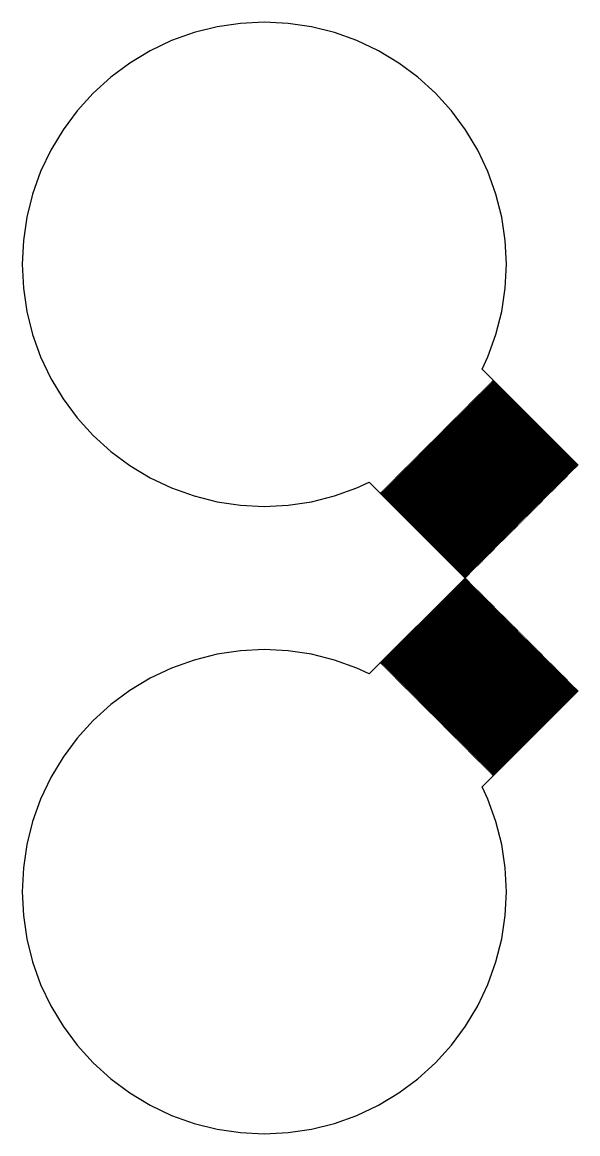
# Model space of a CAD drawing. Extents: x 1 to 107, y 1 to 71.
# Drawn here: x 19.03 to 27, y 1.03 to 16.97 of the extents above; entities that cross this region are included whole.
import ezdxf

# ---------------------------------------------------------------- set-up
doc = ezdxf.new("R2010")
doc.units = 0

msp = doc.modelspace()

# ---------------------------------------------------------------- linework, layer by layer
for p, q in [((21.8258, 16.9005), (21.4955, 16.8178)), ((22.1627, 16.9505), (21.8258, 16.9005)), ((22.5028, 16.9672), (22.1627, 16.9505)), ((22.8429, 16.9505), (22.5028, 16.9672)), ((23.1797, 16.9005), (22.8429, 16.9505)), ((23.5101, 16.8178), (23.1797, 16.9005)), ((21.4955, 16.8178), (21.1749, 16.703)), ((23.8307, 16.703), (23.5101, 16.8178)), ((21.1749, 16.703), (20.8671, 16.5574)), ((24.1385, 16.5574), (23.8307, 16.703)), ((20.8671, 16.5574), (20.575, 16.3824)), ((24.4306, 16.3824), (24.1385, 16.5574)), ((20.575, 16.3824), (20.3015, 16.1795)), ((24.7041, 16.1795), (24.4306, 16.3824)), ((20.3015, 16.1795), (20.0491, 15.9508)), ((24.9565, 15.9508), (24.7041, 16.1795)), ((20.0491, 15.9508), (19.8204, 15.6985)), ((25.1851, 15.6985), (24.9565, 15.9508)), ((19.8204, 15.6985), (19.6176, 15.425)), ((25.388, 15.425), (25.1851, 15.6985)), ((19.6176, 15.425), (19.4425, 15.1329)), ((25.563, 15.1329), (25.388, 15.425)), ((19.4425, 15.1329), (19.2969, 14.8251)), ((25.7087, 14.8251), (25.563, 15.1329)), ((19.2969, 14.8251), (19.1822, 14.5045)), ((25.8234, 14.5045), (25.7087, 14.8251)), ((19.1822, 14.5045), (19.0995, 14.1741)), ((25.9061, 14.1741), (25.8234, 14.5045)), ((19.0995, 14.1741), (19.0495, 13.8373)), ((25.9561, 13.8373), (25.9061, 14.1741)), ((19.0495, 13.8373), (19.0328, 13.4972)), ((25.9728, 13.4972), (25.9561, 13.8373)), ((19.0328, 13.4972), (19.0495, 13.1571)), ((25.9561, 13.1571), (25.9728, 13.4972)), ((19.0495, 13.1571), (19.0995, 12.8202)), ((25.9061, 12.8202), (25.9561, 13.1571)), ((19.0995, 12.8202), (19.1822, 12.4899)), ((25.8234, 12.4899), (25.9061, 12.8202)), ((19.1822, 12.4899), (19.297, 12.1693)), ((25.7087, 12.1693), (25.8234, 12.4899)), ((19.297, 12.1693), (19.4425, 11.8615)), ((25.6256, 11.9937), (25.7087, 12.1693)), ((27, 10.6192), (25.6256, 11.9937)), ((19.4425, 11.8615), (19.6176, 11.5694)), ((25.7435, 11.7909), (25.7505, 11.798)), ((25.7505, 11.798), (26.9646, 10.5839)), ((25.7576, 11.8051), (25.7647, 11.8121)), ((26.9717, 10.591), (25.7576, 11.8051)), ((25.7647, 11.8121), (26.9788, 10.598)), ((25.7717, 11.8192), (25.7788, 11.8263)), ((26.9859, 10.6051), (25.7717, 11.8192)), ((25.7788, 11.8263), (26.9929, 10.6122)), ((25.5879, 11.6354), (25.595, 11.6425)), ((26.802, 10.4213), (25.5879, 11.6354)), ((25.595, 11.6425), (26.8091, 10.4283)), ((25.602, 11.6495), (25.6091, 11.6566)), ((26.8161, 10.4354), (25.602, 11.6495)), ((25.6091, 11.6566), (26.8232, 10.4425)), ((25.6162, 11.6637), (25.6232, 11.6707)), ((26.8303, 10.4496), (25.6162, 11.6637)), ((25.6232, 11.6707), (26.8374, 10.4566)), ((25.6303, 11.6778), (25.6374, 11.6849)), ((26.8444, 10.4637), (25.6303, 11.6778)), ((25.6374, 11.6849), (26.8515, 10.4708)), ((25.6445, 11.6919), (25.6515, 11.699)), ((26.8586, 10.4778), (25.6445, 11.6919)), ((25.6515, 11.699), (26.8656, 10.4849)), ((25.6586, 11.7061), (25.6657, 11.7132)), ((26.8727, 10.492), (25.6586, 11.7061)), ((25.6657, 11.7132), (26.8798, 10.499)), ((25.6727, 11.7202), (25.6798, 11.7273)), ((26.8869, 10.5061), (25.6727, 11.7202)), ((25.6798, 11.7273), (26.8939, 10.5132)), ((25.6869, 11.7344), (25.694, 11.7414)), ((26.901, 10.5203), (25.6869, 11.7344)), ((25.694, 11.7414), (26.9081, 10.5273)), ((25.701, 11.7485), (25.7081, 11.7556)), ((26.9151, 10.5344), (25.701, 11.7485)), ((25.7081, 11.7556), (26.9222, 10.5415)), ((25.7152, 11.7626), (25.7222, 11.7697)), ((26.9293, 10.5486), (25.7152, 11.7626)), ((25.7222, 11.7697), (26.9364, 10.5556)), ((25.7293, 11.7768), (25.7364, 11.7839)), ((26.9434, 10.5627), (25.7293, 11.7768)), ((25.7364, 11.7839), (26.9505, 10.5698)), ((26.9576, 10.5768), (25.7435, 11.7909)), ((19.6176, 11.5694), (19.8204, 11.2959)), ((25.4323, 11.4798), (25.4394, 11.4869)), ((26.6464, 10.2657), (25.4323, 11.4798)), ((25.4394, 11.4869), (26.6535, 10.2728)), ((25.4465, 11.494), (25.4535, 11.501)), ((26.6606, 10.2798), (25.4465, 11.494)), ((25.4535, 11.501), (26.6676, 10.2869)), ((25.4606, 11.5081), (25.4677, 11.5152)), ((26.6747, 10.294), (25.4606, 11.5081)), ((25.4677, 11.5152), (26.6818, 10.3011)), ((25.4747, 11.5222), (25.4818, 11.5293)), ((26.6889, 10.3081), (25.4747, 11.5222)), ((25.4818, 11.5293), (26.6959, 10.3152)), ((25.4889, 11.5364), (25.496, 11.5434)), ((26.703, 10.3223), (25.4889, 11.5364)), ((25.496, 11.5434), (26.7101, 10.3293)), ((25.5031, 11.5505), (25.5101, 11.5576)), ((26.7171, 10.3364), (25.5031, 11.5505)), ((25.5101, 11.5576), (26.7242, 10.3435)), ((25.5172, 11.5647), (25.5243, 11.5717)), ((26.7313, 10.3506), (25.5172, 11.5647)), ((25.5243, 11.5717), (26.7384, 10.3576)), ((25.5313, 11.5788), (25.5384, 11.5859)), ((26.7454, 10.3647), (25.5313, 11.5788)), ((25.5384, 11.5859), (26.7525, 10.3718)), ((25.5455, 11.5929), (25.5525, 11.6)), ((26.7596, 10.3788), (25.5455, 11.5929)), ((25.5525, 11.6), (26.7666, 10.3859)), ((25.5596, 11.6071), (25.5667, 11.6142)), ((26.7737, 10.393), (25.5596, 11.6071)), ((25.5667, 11.6142), (26.7808, 10.4001)), ((25.5737, 11.6212), (25.5808, 11.6283)), ((26.7879, 10.4071), (25.5737, 11.6212)), ((25.5808, 11.6283), (26.7949, 10.4142)), ((25.2626, 11.3101), (25.2697, 11.3172)), ((25.2697, 11.3172), (26.4838, 10.1031)), ((25.2768, 11.3242), (25.2838, 11.3313)), ((26.4909, 10.1101), (25.2768, 11.3242)), ((25.2838, 11.3313), (26.498, 10.1172)), ((25.2909, 11.3384), (25.298, 11.3455)), ((26.505, 10.1243), (25.2909, 11.3384)), ((25.298, 11.3455), (26.5121, 10.1313)), ((25.3051, 11.3525), (25.3121, 11.3596)), ((26.5192, 10.1384), (25.3051, 11.3525)), ((25.3121, 11.3596), (26.5262, 10.1455)), ((25.3192, 11.3667), (25.3263, 11.3737)), ((26.5333, 10.1526), (25.3192, 11.3667)), ((25.3263, 11.3737), (26.5404, 10.1596)), ((25.3333, 11.3808), (25.3404, 11.3879)), ((26.5474, 10.1667), (25.3333, 11.3808)), ((25.3404, 11.3879), (26.5545, 10.1738)), ((25.3475, 11.395), (25.3546, 11.402)), ((26.5616, 10.1808), (25.3475, 11.395)), ((25.3546, 11.402), (26.5686, 10.1879)), ((25.3616, 11.4091), (25.3687, 11.4162)), ((26.5757, 10.195), (25.3616, 11.4091)), ((25.3687, 11.4162), (26.5828, 10.2021)), ((25.3758, 11.4232), (25.3828, 11.4303)), ((26.5899, 10.2091), (25.3758, 11.4232)), ((25.3828, 11.4303), (26.597, 10.2162)), ((25.3899, 11.4374), (25.397, 11.4444)), ((26.604, 10.2233), (25.3899, 11.4374)), ((25.397, 11.4444), (26.6111, 10.2303)), ((25.4041, 11.4515), (25.4111, 11.4586)), ((26.6182, 10.2374), (25.4041, 11.4515)), ((25.4111, 11.4586), (26.6252, 10.2445)), ((25.4182, 11.4657), (25.4253, 11.4727)), ((26.6323, 10.2516), (25.4182, 11.4657)), ((25.4253, 11.4727), (26.6394, 10.2586)), ((19.8204, 11.2959), (20.0491, 11.0435)), ((25.1071, 11.1545), (25.1141, 11.1616)), ((26.3212, 9.94043), (25.1071, 11.1545)), ((25.1141, 11.1616), (26.3282, 9.94749)), ((25.1212, 11.1687), (25.1283, 11.1758)), ((26.3353, 9.95457), (25.1212, 11.1687)), ((25.1283, 11.1758), (26.3424, 9.96165)), ((25.1353, 11.1828), (25.1424, 11.1899)), ((26.3495, 9.96872), (25.1353, 11.1828)), ((25.1424, 11.1899), (26.3565, 9.97578)), ((25.1495, 11.197), (25.1566, 11.204)), ((26.3636, 9.98286), (25.1495, 11.197)), ((25.1566, 11.204), (26.3707, 9.98993)), ((25.1636, 11.2111), (25.1707, 11.2182)), ((26.3777, 9.99701), (25.1636, 11.2111)), ((25.1707, 11.2182), (26.3848, 10.0041)), ((25.1778, 11.2253), (25.1848, 11.2323)), ((26.3919, 10.0111), (25.1778, 11.2253)), ((25.1848, 11.2323), (26.399, 10.0182)), ((25.1919, 11.2394), (25.199, 11.2465)), ((26.406, 10.0253), (25.1919, 11.2394)), ((25.199, 11.2465), (26.4131, 10.0323)), ((25.2061, 11.2535), (25.2131, 11.2606)), ((26.4202, 10.0394), (25.2061, 11.2535)), ((25.2131, 11.2606), (26.4272, 10.0465)), ((25.2202, 11.2677), (25.2273, 11.2747)), ((26.4343, 10.0536), (25.2202, 11.2677)), ((25.2273, 11.2747), (26.4414, 10.0606)), ((25.2343, 11.2818), (25.2414, 11.2889)), ((26.4485, 10.0677), (25.2343, 11.2818)), ((25.2414, 11.2889), (26.4555, 10.0748)), ((25.2485, 11.296), (25.2556, 11.303)), ((26.4626, 10.0818), (25.2485, 11.296)), ((25.2556, 11.303), (26.4697, 10.0889)), ((26.4767, 10.096), (25.2626, 11.3101)), ((20.0491, 11.0435), (20.3015, 10.8148)), ((24.9515, 10.999), (24.9586, 11.0061)), ((26.1656, 9.78488), (24.9515, 10.999)), ((24.9586, 11.0061), (26.1727, 9.79195)), ((24.9657, 11.0131), (24.9727, 11.0202)), ((26.1798, 9.79901), (24.9657, 11.0131)), ((24.9727, 11.0202), (26.1868, 9.80609)), ((24.9798, 11.0273), (24.9869, 11.0343)), ((26.1939, 9.81316), (24.9798, 11.0273)), ((24.9869, 11.0343), (26.201, 9.82022)), ((24.9939, 11.0414), (25.001, 11.0485)), ((26.208, 9.8273), (24.9939, 11.0414)), ((25.001, 11.0485), (26.2151, 9.83437)), ((25.0081, 11.0556), (25.0151, 11.0626)), ((26.2222, 9.84145), (25.0081, 11.0556)), ((25.0151, 11.0626), (26.2292, 9.84851)), ((25.0222, 11.0697), (25.0293, 11.0768)), ((26.2363, 9.85558), (25.0222, 11.0697)), ((25.0293, 11.0768), (26.2434, 9.86266)), ((25.0363, 11.0838), (25.0434, 11.0909)), ((26.2505, 9.86972), (25.0363, 11.0838)), ((25.0434, 11.0909), (26.2575, 9.87679)), ((25.0505, 11.098), (25.0576, 11.105)), ((26.2646, 9.88387), (25.0505, 11.098)), ((25.0576, 11.105), (26.2717, 9.89093)), ((25.0646, 11.1121), (25.0717, 11.1192)), ((26.2787, 9.89801), (25.0646, 11.1121)), ((25.0717, 11.1192), (26.2858, 9.90508)), ((25.0788, 11.1263), (25.0859, 11.1333)), ((26.2929, 9.91214), (25.0788, 11.1263)), ((25.0859, 11.1333), (26.3, 9.91922)), ((25.0929, 11.1404), (25.1, 11.1475)), ((26.307, 9.92628), (25.0929, 11.1404)), ((25.1, 11.1475), (26.3141, 9.93335)), ((24.7818, 10.8293), (24.7889, 10.8363)), ((24.7889, 10.8363), (26.003, 9.62224)), ((24.7959, 10.8434), (24.803, 10.8505)), ((26.0101, 9.62932), (24.7959, 10.8434)), ((24.803, 10.8505), (26.0171, 9.63638)), ((24.8101, 10.8576), (24.8172, 10.8646)), ((26.0242, 9.64346), (24.8101, 10.8576)), ((24.8172, 10.8646), (26.0313, 9.65053)), ((24.8242, 10.8717), (24.8313, 10.8788)), ((26.0383, 9.65759), (24.8242, 10.8717)), ((24.8313, 10.8788), (26.0454, 9.66467)), ((24.8384, 10.8858), (24.8454, 10.8929)), ((26.0525, 9.67174), (24.8384, 10.8858)), ((24.8454, 10.8929), (26.0596, 9.6788)), ((24.8525, 10.9), (24.8596, 10.9071)), ((26.0666, 9.68588), (24.8525, 10.9)), ((24.8596, 10.9071), (26.0737, 9.69295)), ((24.8667, 10.9141), (24.8737, 10.9212)), ((26.0808, 9.70003), (24.8667, 10.9141)), ((24.8737, 10.9212), (26.0878, 9.70709)), ((24.8808, 10.9283), (24.8879, 10.9353)), ((26.0949, 9.71417), (24.8808, 10.9283)), ((24.8879, 10.9353), (26.102, 9.72124)), ((24.8949, 10.9424), (24.902, 10.9495)), ((26.1091, 9.72832), (24.8949, 10.9424)), ((24.902, 10.9495), (26.1161, 9.73538)), ((24.9091, 10.9566), (24.9162, 10.9636)), ((26.1232, 9.74246), (24.9091, 10.9566)), ((24.9162, 10.9636), (26.1303, 9.74953)), ((24.9232, 10.9707), (24.9303, 10.9778)), ((26.1373, 9.75659), (24.9232, 10.9707)), ((24.9303, 10.9778), (26.1444, 9.76367)), ((24.9374, 10.9848), (24.9444, 10.9919)), ((26.1515, 9.77074), (24.9374, 10.9848)), ((24.9444, 10.9919), (26.1585, 9.7778)), ((20.3015, 10.8148), (20.575, 10.612)), ((24.6262, 10.6737), (24.6333, 10.6808)), ((24.6333, 10.6808), (25.8474, 9.46669)), ((24.6404, 10.6879), (24.6474, 10.6949)), ((25.8545, 9.47375), (24.6404, 10.6879)), ((24.6474, 10.6949), (25.8616, 9.48082)), ((24.6545, 10.702), (24.6616, 10.7091)), ((25.8686, 9.4879), (24.6545, 10.702)), ((24.6616, 10.7091), (25.8757, 9.49496)), ((24.6687, 10.7161), (24.6757, 10.7232)), ((25.8828, 9.50203), (24.6687, 10.7161)), ((24.6757, 10.7232), (25.8898, 9.50911)), ((24.6828, 10.7303), (24.6899, 10.7374)), ((25.8969, 9.51617), (24.6828, 10.7303)), ((24.6899, 10.7374), (25.904, 9.52324)), ((24.697, 10.7444), (24.704, 10.7515)), ((25.9111, 9.53032), (24.697, 10.7444)), ((24.704, 10.7515), (25.9181, 9.53738)), ((24.7111, 10.7586), (24.7182, 10.7656)), ((25.9252, 9.54446), (24.7111, 10.7586)), ((24.7182, 10.7656), (25.9323, 9.55153)), ((24.7252, 10.7727), (24.7323, 10.7798)), ((25.9393, 9.55861), (24.7252, 10.7727)), ((24.7323, 10.7798), (25.9464, 9.56567)), ((24.7394, 10.7868), (24.7464, 10.7939)), ((25.9535, 9.57275), (24.7394, 10.7868)), ((24.7464, 10.7939), (25.9606, 9.57982)), ((24.7535, 10.801), (24.7606, 10.8081)), ((25.9676, 9.5869), (24.7535, 10.801)), ((24.7606, 10.8081), (25.9747, 9.59396)), ((24.7677, 10.8151), (24.7747, 10.8222)), ((25.9818, 9.60103), (24.7677, 10.8151)), ((24.7747, 10.8222), (25.9888, 9.60811)), ((25.9959, 9.61517), (24.7818, 10.8293)), ((20.575, 10.612), (20.8671, 10.4369)), ((24.4707, 10.5182), (24.4778, 10.5252)), ((25.6848, 9.30405), (24.4707, 10.5182)), ((24.4778, 10.5252), (25.6919, 9.31113)), ((24.4848, 10.5323), (24.4919, 10.5394)), ((25.6989, 9.31819), (24.4848, 10.5323)), ((24.4919, 10.5394), (25.706, 9.32526)), ((24.499, 10.5464), (24.506, 10.5535)), ((25.7131, 9.33234), (24.499, 10.5464)), ((24.506, 10.5535), (25.7201, 9.3394)), ((24.5131, 10.5606), (24.5202, 10.5677)), ((25.7272, 9.34647), (24.5131, 10.5606)), ((24.5202, 10.5677), (25.7343, 9.35355)), ((24.5272, 10.5747), (24.5343, 10.5818)), ((25.7413, 9.36061), (24.5272, 10.5747)), ((24.5343, 10.5818), (25.7484, 9.36768)), ((24.5414, 10.5889), (24.5485, 10.5959)), ((25.7555, 9.37476), (24.5414, 10.5889)), ((24.5485, 10.5959), (25.7626, 9.38182)), ((24.5555, 10.603), (24.5626, 10.6101)), ((25.7696, 9.3889), (24.5555, 10.603)), ((24.5626, 10.6101), (25.7767, 9.39597)), ((24.5697, 10.6171), (24.5768, 10.6242)), ((25.7838, 9.40303), (24.5697, 10.6171)), ((24.5768, 10.6242), (25.7909, 9.41011)), ((24.5838, 10.6313), (24.5909, 10.6384)), ((25.7979, 9.41718), (24.5838, 10.6313)), ((24.5909, 10.6384), (25.805, 9.42426)), ((24.598, 10.6454), (24.605, 10.6525)), ((25.8121, 9.43134), (24.598, 10.6454)), ((24.605, 10.6525), (25.8191, 9.4384)), ((24.6121, 10.6596), (24.6192, 10.6667)), ((25.8262, 9.44547), (24.6121, 10.6596)), ((24.6192, 10.6667), (25.8333, 9.45255)), ((25.8403, 9.45961), (24.6262, 10.6737)), ((26.9081, 10.5273), (26.901, 10.5203)), ((26.9222, 10.5415), (26.9151, 10.5344)), ((26.9364, 10.5556), (26.9293, 10.5486)), ((26.9505, 10.5698), (26.9434, 10.5627)), ((26.9646, 10.5839), (26.9576, 10.5768)), ((26.9788, 10.598), (26.9717, 10.591)), ((26.9929, 10.6122), (26.9859, 10.6051)), ((20.8671, 10.4369), (21.1749, 10.2913)), ((23.8307, 10.2913), (24.0063, 10.3744)), ((24.0063, 10.3744), (25.3807, 9)), ((24.3151, 10.3626), (24.3222, 10.3697)), ((25.5292, 9.14848), (24.3151, 10.3626)), ((24.3222, 10.3697), (25.5363, 9.15556)), ((24.3293, 10.3767), (24.3363, 10.3838)), ((25.5434, 9.16263), (24.3293, 10.3767)), ((24.3363, 10.3838), (25.5504, 9.16969)), ((24.3434, 10.3909), (24.3505, 10.3979)), ((25.5575, 9.17677), (24.3434, 10.3909)), ((24.3505, 10.3979), (25.5646, 9.18384)), ((24.3575, 10.405), (24.3646, 10.4121)), ((25.5716, 9.1909), (24.3575, 10.405)), ((24.3646, 10.4121), (25.5787, 9.19798)), ((24.3717, 10.4192), (24.3788, 10.4262)), ((25.5858, 9.20505), (24.3717, 10.4192)), ((24.3788, 10.4262), (25.5929, 9.21213)), ((24.3858, 10.4333), (24.3929, 10.4404)), ((25.5999, 9.21919), (24.3858, 10.4333)), ((24.3929, 10.4404), (25.607, 9.22626)), ((24.4, 10.4474), (24.407, 10.4545)), ((25.6141, 9.23334), (24.4, 10.4474)), ((24.407, 10.4545), (25.6211, 9.2404)), ((24.4141, 10.4616), (24.4212, 10.4687)), ((25.6282, 9.24747), (24.4141, 10.4616)), ((24.4212, 10.4687), (25.6353, 9.25455)), ((24.4283, 10.4757), (24.4353, 10.4828)), ((25.6424, 9.26161), (24.4283, 10.4757)), ((24.4353, 10.4828), (25.6494, 9.26869)), ((24.4424, 10.4899), (24.4495, 10.4969)), ((25.6565, 9.27576), (24.4424, 10.4899)), ((24.4495, 10.4969), (25.6636, 9.28284)), ((24.4565, 10.504), (24.4636, 10.5111)), ((25.6707, 9.2899), (24.4565, 10.504)), ((24.4636, 10.5111), (25.6777, 9.29698)), ((26.7384, 10.3576), (26.7313, 10.3506)), ((26.7525, 10.3718), (26.7454, 10.3647)), ((26.7666, 10.3859), (26.7596, 10.3788)), ((26.7808, 10.4001), (26.7737, 10.393)), ((26.7949, 10.4142), (26.7879, 10.4071)), ((26.8091, 10.4283), (26.802, 10.4213)), ((26.8232, 10.4425), (26.8161, 10.4354)), ((26.8374, 10.4566), (26.8303, 10.4496)), ((26.8515, 10.4708), (26.8444, 10.4637)), ((26.8656, 10.4849), (26.8586, 10.4778)), ((26.8798, 10.499), (26.8727, 10.492)), ((26.8939, 10.5132), (26.8869, 10.5061)), ((21.1749, 10.2913), (21.4955, 10.1766)), ((23.5101, 10.1766), (23.8307, 10.2913)), ((24.1737, 10.2212), (24.1808, 10.2282)), ((25.3878, 9.00706), (24.1737, 10.2212)), ((24.1808, 10.2282), (25.3949, 9.01413)), ((24.1878, 10.2353), (24.1949, 10.2424)), ((25.4019, 9.02121), (24.1878, 10.2353)), ((24.1949, 10.2424), (25.409, 9.02827)), ((24.202, 10.2495), (24.209, 10.2565)), ((25.4161, 9.03535), (24.202, 10.2495)), ((24.209, 10.2565), (25.4232, 9.04242)), ((24.2161, 10.2636), (24.2232, 10.2707)), ((25.4302, 9.04948), (24.2161, 10.2636)), ((24.2232, 10.2707), (25.4373, 9.05656)), ((24.2303, 10.2777), (24.2373, 10.2848)), ((25.4444, 9.06363), (24.2303, 10.2777)), ((24.2373, 10.2848), (25.4514, 9.07069)), ((24.2444, 10.2919), (24.2515, 10.299)), ((25.4585, 9.07777), (24.2444, 10.2919)), ((24.2515, 10.299), (25.4656, 9.08484)), ((24.2585, 10.306), (24.2656, 10.3131)), ((25.4727, 9.0919), (24.2585, 10.306)), ((24.2656, 10.3131), (25.4797, 9.09898)), ((24.2727, 10.3202), (24.2798, 10.3272)), ((25.4868, 9.10605), (24.2727, 10.3202)), ((24.2798, 10.3272), (25.4939, 9.11313)), ((24.2868, 10.3343), (24.2939, 10.3414)), ((25.5009, 9.12019), (24.2868, 10.3343)), ((24.2939, 10.3414), (25.508, 9.12727)), ((24.301, 10.3484), (24.308, 10.3555)), ((25.5151, 9.13434), (24.301, 10.3484)), ((24.308, 10.3555), (25.5222, 9.14142)), ((26.5828, 10.2021), (26.5757, 10.195)), ((26.597, 10.2162), (26.5899, 10.2091)), ((26.6111, 10.2303), (26.604, 10.2233)), ((26.6252, 10.2445), (26.6182, 10.2374)), ((26.6394, 10.2586), (26.6323, 10.2516)), ((26.6535, 10.2728), (26.6464, 10.2657)), ((26.6676, 10.2869), (26.6606, 10.2798)), ((26.6818, 10.3011), (26.6747, 10.294)), ((26.6959, 10.3152), (26.6889, 10.3081)), ((26.7101, 10.3293), (26.703, 10.3223)), ((26.7242, 10.3435), (26.7171, 10.3364)), ((21.4955, 10.1766), (21.8258, 10.0939)), ((21.8258, 10.0939), (22.1627, 10.0439)), ((22.1627, 10.0439), (22.5028, 10.0272)), ((22.5028, 10.0272), (22.8429, 10.0439)), ((22.8429, 10.0439), (23.1798, 10.0939)), ((23.1798, 10.0939), (23.5101, 10.1766)), ((26.4272, 10.0465), (26.4202, 10.0394)), ((26.4414, 10.0606), (26.4343, 10.0536)), ((26.4555, 10.0748), (26.4485, 10.0677)), ((26.4697, 10.0889), (26.4626, 10.0818)), ((26.4838, 10.1031), (26.4767, 10.096)), ((26.498, 10.1172), (26.4909, 10.1101)), ((26.5121, 10.1313), (26.505, 10.1243)), ((26.5262, 10.1455), (26.5192, 10.1384)), ((26.5404, 10.1596), (26.5333, 10.1526)), ((26.5545, 10.1738), (26.5474, 10.1667)), ((26.5686, 10.1879), (26.5616, 10.1808)), ((26.2717, 9.89093), (26.2646, 9.88387)), ((26.2858, 9.90508), (26.2787, 9.89801)), ((26.3, 9.91922), (26.2929, 9.91214)), ((26.3141, 9.93335), (26.307, 9.92628)), ((26.3282, 9.94749), (26.3212, 9.94043)), ((26.3424, 9.96165), (26.3353, 9.95457)), ((26.3565, 9.97578), (26.3495, 9.96872)), ((26.3707, 9.98993), (26.3636, 9.98286)), ((26.3848, 10.0041), (26.3777, 9.99701)), ((26.399, 10.0182), (26.3919, 10.0111)), ((26.4131, 10.0323), (26.406, 10.0253)), ((26.102, 9.72124), (26.0949, 9.71417)), ((26.1161, 9.73538), (26.1091, 9.72832)), ((26.1303, 9.74953), (26.1232, 9.74246)), ((26.1444, 9.76367), (26.1373, 9.75659)), ((26.1585, 9.7778), (26.1515, 9.77074)), ((26.1727, 9.79195), (26.1656, 9.78488)), ((26.1868, 9.80609), (26.1798, 9.79901)), ((26.201, 9.82022), (26.1939, 9.81316)), ((26.2151, 9.83437), (26.208, 9.8273)), ((26.2292, 9.84851), (26.2222, 9.84145)), ((26.2434, 9.86266), (26.2363, 9.85558)), ((26.2575, 9.87679), (26.2505, 9.86972)), ((25.9464, 9.56567), (25.9393, 9.55861)), ((25.9606, 9.57982), (25.9535, 9.57275)), ((25.9747, 9.59396), (25.9676, 9.5869)), ((25.9888, 9.60811), (25.9818, 9.60103)), ((26.003, 9.62224), (25.9959, 9.61517)), ((26.0171, 9.63638), (26.0101, 9.62932)), ((26.0313, 9.65053), (26.0242, 9.64346)), ((26.0454, 9.66467), (26.0383, 9.65759)), ((26.0596, 9.6788), (26.0525, 9.67174)), ((26.0737, 9.69295), (26.0666, 9.68588)), ((26.0878, 9.70709), (26.0808, 9.70003)), ((25.7909, 9.41011), (25.7838, 9.40303)), ((25.805, 9.42426), (25.7979, 9.41718)), ((25.8191, 9.4384), (25.8121, 9.43134)), ((25.8333, 9.45255), (25.8262, 9.44547)), ((25.8474, 9.46669), (25.8403, 9.45961)), ((25.8616, 9.48082), (25.8545, 9.47375)), ((25.8757, 9.49496), (25.8686, 9.4879)), ((25.8898, 9.50911), (25.8828, 9.50203)), ((25.904, 9.52324), (25.8969, 9.51617)), ((25.9181, 9.53738), (25.9111, 9.53032)), ((25.9323, 9.55153), (25.9252, 9.54446)), ((25.6353, 9.25455), (25.6282, 9.24747)), ((25.6494, 9.26869), (25.6424, 9.26161)), ((25.6636, 9.28284), (25.6565, 9.27576)), ((25.6777, 9.29698), (25.6707, 9.2899)), ((25.6919, 9.31113), (25.6848, 9.30405)), ((25.706, 9.32526), (25.6989, 9.31819)), ((25.7201, 9.3394), (25.7131, 9.33234)), ((25.7343, 9.35355), (25.7272, 9.34647)), ((25.7484, 9.36768), (25.7413, 9.36061)), ((25.7626, 9.38182), (25.7555, 9.37476)), ((25.7767, 9.39597), (25.7696, 9.3889)), ((25.4656, 9.08484), (25.4585, 9.07777)), ((25.4797, 9.09898), (25.4727, 9.0919)), ((25.4939, 9.11313), (25.4868, 9.10605)), ((25.508, 9.12727), (25.5009, 9.12019)), ((25.5222, 9.14142), (25.5151, 9.13434)), ((25.5363, 9.15556), (25.5292, 9.14848)), ((25.5504, 9.16969), (25.5434, 9.16263)), ((25.5646, 9.18384), (25.5575, 9.17677)), ((25.5787, 9.19798), (25.5716, 9.1909)), ((25.5929, 9.21213), (25.5858, 9.20505)), ((25.607, 9.22626), (25.5999, 9.21919)), ((25.6211, 9.2404), (25.6141, 9.23334)), ((25.3807, 9), (24.0063, 7.62561)), ((24.1737, 7.77882), (25.3878, 8.99294)), ((25.3949, 8.98587), (24.1808, 7.77176)), ((24.1878, 7.76468), (25.4019, 8.97879)), ((25.409, 8.97173), (24.1949, 7.75761)), ((24.202, 7.75053), (25.4161, 8.96465)), ((25.4232, 8.95758), (24.209, 7.74347)), ((24.2161, 7.7364), (25.4302, 8.95052)), ((25.4373, 8.94344), (24.2232, 7.72932)), ((24.2303, 7.72226), (25.4444, 8.93637)), ((25.4514, 8.92931), (24.2373, 7.71519)), ((25.3949, 9.01413), (25.3878, 9.00706)), ((25.3878, 8.99294), (25.3949, 8.98587)), ((25.409, 9.02827), (25.4019, 9.02121)), ((25.4019, 8.97879), (25.409, 8.97173)), ((25.4232, 9.04242), (25.4161, 9.03535)), ((25.4161, 8.96465), (25.4232, 8.95758)), ((25.4373, 9.05656), (25.4302, 9.04948)), ((25.4302, 8.95052), (25.4373, 8.94344)), ((25.4514, 9.07069), (25.4444, 9.06363)), ((25.4444, 8.93637), (25.4514, 8.92931)), ((24.2444, 7.70811), (25.4585, 8.92223)), ((25.4656, 8.91516), (24.2515, 7.70105)), ((24.2585, 7.69398), (25.4727, 8.9081)), ((25.4797, 8.90102), (24.2656, 7.6869)), ((24.2727, 7.67984), (25.4868, 8.89395)), ((25.4939, 8.88687), (24.2798, 7.67276)), ((24.2868, 7.6657), (25.5009, 8.87981)), ((25.508, 8.87273), (24.2939, 7.65863)), ((24.301, 7.65155), (25.5151, 8.86566)), ((25.5222, 8.85858), (24.308, 7.64449)), ((24.3151, 7.63741), (25.5292, 8.85152)), ((25.5363, 8.84444), (24.3222, 7.63034)), ((24.3293, 7.62326), (25.5434, 8.83737)), ((25.5504, 8.83031), (24.3363, 7.6162)), ((24.3434, 7.60912), (25.5575, 8.82323)), ((25.5646, 8.81616), (24.3505, 7.60205)), ((24.3575, 7.59499), (25.5716, 8.8091)), ((25.5787, 8.80202), (24.3646, 7.58791)), ((24.3717, 7.58084), (25.5858, 8.79495)), ((25.5929, 8.78787), (24.3788, 7.57376)), ((24.3858, 7.5667), (25.5999, 8.78081)), ((25.607, 8.77374), (24.3929, 7.55963)), ((24.4, 7.55255), (25.6141, 8.76666)), ((25.4585, 8.92223), (25.4656, 8.91516)), ((25.4727, 8.9081), (25.4797, 8.90102)), ((25.4868, 8.89395), (25.4939, 8.88687)), ((25.5009, 8.87981), (25.508, 8.87273)), ((25.5151, 8.86566), (25.5222, 8.85858)), ((25.5292, 8.85152), (25.5363, 8.84444)), ((25.5434, 8.83737), (25.5504, 8.83031)), ((25.5575, 8.82323), (25.5646, 8.81616)), ((25.5716, 8.8091), (25.5787, 8.80202)), ((25.5858, 8.79495), (25.5929, 8.78787)), ((25.5999, 8.78081), (25.607, 8.77374)), ((25.6141, 8.76666), (25.6211, 8.7596)), ((25.6211, 8.7596), (24.407, 7.54549)), ((24.4141, 7.53842), (25.6282, 8.75253)), ((25.6353, 8.74545), (24.4212, 7.53134)), ((24.4283, 7.52428), (25.6424, 8.73839)), ((25.6494, 8.73131), (24.4353, 7.51721)), ((24.4424, 7.51013), (25.6565, 8.72424)), ((25.6636, 8.71716), (24.4495, 7.50307)), ((24.4565, 7.49599), (25.6707, 8.7101)), ((25.6777, 8.70302), (24.4636, 7.48891)), ((24.4707, 7.48184), (25.6848, 8.69595)), ((25.6919, 8.68887), (24.4778, 7.47476)), ((24.4848, 7.4677), (25.6989, 8.68181)), ((25.706, 8.67474), (24.4919, 7.46063)), ((24.499, 7.45355), (25.7131, 8.66766)), ((25.7201, 8.6606), (24.506, 7.44649)), ((24.5131, 7.43942), (25.7272, 8.65353)), ((25.7343, 8.64645), (24.5202, 7.43234)), ((24.5272, 7.42528), (25.7413, 8.63939)), ((25.7484, 8.63232), (24.5343, 7.41821)), ((24.5414, 7.41113), (25.7555, 8.62524)), ((25.7626, 8.61818), (24.5485, 7.40407)), ((24.5555, 7.39699), (25.7696, 8.6111)), ((25.6282, 8.75253), (25.6353, 8.74545)), ((25.6424, 8.73839), (25.6494, 8.73131)), ((25.6565, 8.72424), (25.6636, 8.71716)), ((25.6707, 8.7101), (25.6777, 8.70302)), ((25.6848, 8.69595), (25.6919, 8.68887)), ((25.6989, 8.68181), (25.706, 8.67474)), ((25.7131, 8.66766), (25.7201, 8.6606)), ((25.7272, 8.65353), (25.7343, 8.64645)), ((25.7413, 8.63939), (25.7484, 8.63232)), ((25.7555, 8.62524), (25.7626, 8.61818)), ((25.7696, 8.6111), (25.7767, 8.60403)), ((25.7767, 8.60403), (24.5626, 7.38992)), ((24.5697, 7.38286), (25.7838, 8.59697)), ((25.7909, 8.58989), (24.5768, 7.37578)), ((24.5838, 7.36871), (25.7979, 8.58282)), ((25.805, 8.57574), (24.5909, 7.36163)), ((24.598, 7.35457), (25.8121, 8.56866)), ((25.8191, 8.5616), (24.605, 7.34749)), ((24.6121, 7.34042), (25.8262, 8.55453)), ((25.8333, 8.54745), (24.6192, 7.33334)), ((24.6262, 7.32628), (25.8403, 8.54039)), ((25.8474, 8.53331), (24.6333, 7.3192)), ((24.6404, 7.31213), (25.8545, 8.52625)), ((25.8616, 8.51918), (24.6474, 7.30507)), ((24.6545, 7.29799), (25.8686, 8.5121)), ((25.8757, 8.50504), (24.6616, 7.29092)), ((24.6687, 7.28386), (25.8828, 8.49797)), ((25.8898, 8.49089), (24.6757, 7.27678)), ((24.6828, 7.26971), (25.8969, 8.48383)), ((25.904, 8.47676), (24.6899, 7.26265)), ((24.697, 7.25557), (25.9111, 8.46968)), ((25.9181, 8.46262), (24.704, 7.2485)), ((24.7111, 7.24144), (25.9252, 8.45554)), ((25.9323, 8.44847), (24.7182, 7.23436)), ((25.7838, 8.59697), (25.7909, 8.58989)), ((25.7979, 8.58282), (25.805, 8.57574)), ((25.8121, 8.56866), (25.8191, 8.5616)), ((25.8262, 8.55453), (25.8333, 8.54745)), ((25.8403, 8.54039), (25.8474, 8.53331)), ((25.8545, 8.52625), (25.8616, 8.51918)), ((25.8686, 8.5121), (25.8757, 8.50504)), ((25.8828, 8.49797), (25.8898, 8.49089)), ((25.8969, 8.48383), (25.904, 8.47676)), ((25.9111, 8.46968), (25.9181, 8.46262)), ((25.9252, 8.45554), (25.9323, 8.44847)), ((24.7252, 7.22729), (25.9393, 8.44139)), ((25.9464, 8.43433), (24.7323, 7.22021)), ((24.7394, 7.21315), (25.9535, 8.42725)), ((25.9606, 8.42018), (24.7464, 7.20607)), ((24.7535, 7.19901), (25.9676, 8.4131)), ((25.9747, 8.40604), (24.7606, 7.19193)), ((24.7677, 7.18486), (25.9818, 8.39897)), ((25.9888, 8.39189), (24.7747, 7.17778)), ((24.7818, 7.17072), (25.9959, 8.38483)), ((26.003, 8.37776), (24.7889, 7.16365)), ((24.7959, 7.15657), (26.0101, 8.37068)), ((26.0171, 8.36362), (24.803, 7.14951)), ((24.8101, 7.14243), (26.0242, 8.35654)), ((26.0313, 8.34947), (24.8172, 7.13536)), ((24.8242, 7.1283), (26.0383, 8.34241)), ((26.0454, 8.33533), (24.8313, 7.12122)), ((24.8384, 7.11415), (26.0525, 8.32826)), ((26.0596, 8.3212), (24.8454, 7.10709)), ((24.8525, 7.10001), (26.0666, 8.31412)), ((26.0737, 8.30705), (24.8596, 7.09294)), ((24.8667, 7.08588), (26.0808, 8.29997)), ((26.0878, 8.29291), (24.8737, 7.0788)), ((25.9393, 8.44139), (25.9464, 8.43433)), ((25.9535, 8.42725), (25.9606, 8.42018)), ((25.9676, 8.4131), (25.9747, 8.40604)), ((25.9818, 8.39897), (25.9888, 8.39189)), ((25.9959, 8.38483), (26.003, 8.37776)), ((26.0101, 8.37068), (26.0171, 8.36362)), ((26.0242, 8.35654), (26.0313, 8.34947)), ((26.0383, 8.34241), (26.0454, 8.33533)), ((26.0525, 8.32826), (26.0596, 8.3212)), ((26.0666, 8.31412), (26.0737, 8.30705)), ((26.0808, 8.29997), (26.0878, 8.29291)), ((24.8808, 7.07172), (26.0949, 8.28583)), ((26.102, 8.27876), (24.8879, 7.06465)), ((24.8949, 7.05757), (26.1091, 8.27168)), ((26.1161, 8.26462), (24.902, 7.05051)), ((24.9091, 7.04343), (26.1232, 8.25754)), ((26.1303, 8.25047), (24.9162, 7.03636)), ((24.9232, 7.0293), (26.1373, 8.24341)), ((26.1444, 8.23633), (24.9303, 7.02222)), ((24.9374, 7.01515), (26.1515, 8.22926)), ((26.1585, 8.2222), (24.9444, 7.00809)), ((24.9515, 7.00101), (26.1656, 8.21512)), ((26.1727, 8.20805), (24.9586, 6.99394)), ((24.9657, 6.98688), (26.1798, 8.20099)), ((26.1868, 8.19391), (24.9727, 6.9798)), ((24.9798, 6.97273), (26.1939, 8.18684)), ((26.201, 8.17978), (24.9869, 6.96567)), ((24.9939, 6.95859), (26.208, 8.1727)), ((26.2151, 8.16563), (25.001, 6.95152)), ((25.0081, 6.94444), (26.2222, 8.15855)), ((26.2292, 8.15149), (25.0151, 6.93738)), ((25.0222, 6.93031), (26.2363, 8.14442)), ((26.2434, 8.13734), (25.0293, 6.92323)), ((25.0363, 6.91617), (26.2505, 8.13028)), ((26.0949, 8.28583), (26.102, 8.27876)), ((26.1091, 8.27168), (26.1161, 8.26462)), ((26.1232, 8.25754), (26.1303, 8.25047)), ((26.1373, 8.24341), (26.1444, 8.23633)), ((26.1515, 8.22926), (26.1585, 8.2222)), ((26.1656, 8.21512), (26.1727, 8.20805)), ((26.1798, 8.20099), (26.1868, 8.19391)), ((26.1939, 8.18684), (26.201, 8.17978)), ((26.208, 8.1727), (26.2151, 8.16563)), ((26.2222, 8.15855), (26.2292, 8.15149)), ((26.2363, 8.14442), (26.2434, 8.13734)), ((26.2505, 8.13028), (26.2575, 8.12321)), ((22.5028, 7.97282), (22.1627, 7.9561)), ((22.8429, 7.9561), (22.5028, 7.97282)), ((26.2575, 8.12321), (25.0434, 6.9091)), ((25.0505, 6.90202), (26.2646, 8.11613)), ((26.2717, 8.10907), (25.0576, 6.89496)), ((25.0646, 6.88788), (26.2787, 8.10199)), ((26.2858, 8.09492), (25.0717, 6.88081)), ((25.0788, 6.87375), (26.2929, 8.08786)), ((26.3, 8.08078), (25.0859, 6.86667)), ((25.0929, 6.8596), (26.307, 8.07372)), ((26.3141, 8.06665), (25.1, 6.85254)), ((25.1071, 6.84546), (26.3212, 8.05957)), ((26.3282, 8.05251), (25.1141, 6.83839)), ((25.1212, 6.83131), (26.3353, 8.04543)), ((26.3424, 8.03835), (25.1283, 6.82425)), ((25.1353, 6.81717), (26.3495, 8.03128)), ((26.3565, 8.02422), (25.1424, 6.8101)), ((25.1495, 6.80302), (26.3636, 8.01714)), ((26.3707, 8.01007), (25.1566, 6.79596)), ((25.1636, 6.78888), (26.3777, 8.00299)), ((26.3848, 7.99593), (25.1707, 6.78181)), ((25.1778, 6.77475), (26.3919, 7.98886)), ((26.399, 7.98178), (25.1848, 6.76767)), ((25.1919, 6.7606), (26.406, 7.97472)), ((26.4131, 7.96765), (25.199, 6.75354)), ((26.2646, 8.11613), (26.2717, 8.10907)), ((26.2787, 8.10199), (26.2858, 8.09492)), ((26.2929, 8.08786), (26.3, 8.08078)), ((26.307, 8.07372), (26.3141, 8.06665)), ((26.3212, 8.05957), (26.3282, 8.05251)), ((26.3353, 8.04543), (26.3424, 8.03835)), ((26.3495, 8.03128), (26.3565, 8.02422)), ((26.3636, 8.01714), (26.3707, 8.01007)), ((26.3777, 8.00299), (26.3848, 7.99593)), ((26.3919, 7.98886), (26.399, 7.98178)), ((26.406, 7.97472), (26.4131, 7.96765)), ((21.4955, 7.82339), (21.1749, 7.70868)), ((21.8258, 7.90614), (21.4955, 7.82339)), ((22.1627, 7.9561), (21.8258, 7.90614)), ((23.1798, 7.90614), (22.8429, 7.9561)), ((23.5101, 7.82339), (23.1798, 7.90614)), ((23.8307, 7.70868), (23.5101, 7.82339)), ((25.2061, 6.74646), (26.4202, 7.96057)), ((26.4272, 7.95351), (25.2131, 6.7394)), ((25.2202, 6.73233), (26.4343, 7.94644)), ((26.4414, 7.93936), (25.2273, 6.72525)), ((25.2343, 6.71819), (26.4485, 7.9323)), ((26.4555, 7.92522), (25.2414, 6.71111)), ((25.2485, 6.70404), (26.4626, 7.91815)), ((26.4697, 7.91107), (25.2556, 6.69698)), ((25.2626, 6.6899), (26.4767, 7.90401)), ((26.4838, 7.89693), (25.2697, 6.68283)), ((25.2768, 6.67575), (26.4909, 7.88986)), ((26.498, 7.88278), (25.2838, 6.66869)), ((25.2909, 6.66161), (26.505, 7.87572)), ((26.5121, 7.86865), (25.298, 6.65454)), ((25.3051, 6.64746), (26.5192, 7.86157)), ((26.5262, 7.85451), (25.3121, 6.6404)), ((25.3192, 6.63333), (26.5333, 7.84744)), ((26.5404, 7.84036), (25.3263, 6.62625)), ((25.3333, 6.61919), (26.5474, 7.8333)), ((26.5545, 7.82622), (25.3404, 6.61211)), ((25.3475, 6.60504), (26.5616, 7.81915)), ((26.5686, 7.81209), (25.3546, 6.59798)), ((26.4202, 7.96057), (26.4272, 7.95351)), ((26.4343, 7.94644), (26.4414, 7.93936)), ((26.4485, 7.9323), (26.4555, 7.92522)), ((26.4626, 7.91815), (26.4697, 7.91107)), ((26.4767, 7.90401), (26.4838, 7.89693)), ((26.4909, 7.88986), (26.498, 7.88278)), ((26.505, 7.87572), (26.5121, 7.86865)), ((26.5192, 7.86157), (26.5262, 7.85451)), ((26.5333, 7.84744), (26.5404, 7.84036)), ((26.5474, 7.8333), (26.5545, 7.82622)), ((26.5616, 7.81915), (26.5686, 7.81209)), ((21.1749, 7.70868), (20.8671, 7.56306)), ((24.0063, 7.62561), (23.8307, 7.70868)), ((24.1808, 7.77176), (24.1737, 7.77882)), ((24.1949, 7.75761), (24.1878, 7.76468)), ((24.209, 7.74347), (24.202, 7.75053)), ((24.2232, 7.72932), (24.2161, 7.7364)), ((24.2373, 7.71519), (24.2303, 7.72226)), ((24.2515, 7.70105), (24.2444, 7.70811)), ((24.2656, 7.6869), (24.2585, 7.69398)), ((24.2798, 7.67276), (24.2727, 7.67984)), ((24.2939, 7.65863), (24.2868, 7.6657)), ((24.308, 7.64449), (24.301, 7.65155)), ((25.3616, 6.5909), (26.5757, 7.80501)), ((26.5828, 7.79794), (25.3687, 6.58383)), ((25.3758, 6.57677), (26.5899, 7.79088)), ((26.597, 7.7838), (25.3828, 6.56969)), ((25.3899, 6.56262), (26.604, 7.77673)), ((26.6111, 7.76965), (25.397, 6.55556)), ((25.4041, 6.54848), (26.6182, 7.76259)), ((26.6252, 7.75551), (25.4111, 6.5414)), ((25.4182, 6.53433), (26.6323, 7.74844)), ((26.6394, 7.74136), (25.4253, 6.52725)), ((25.4323, 6.52019), (26.6464, 7.7343)), ((26.6535, 7.72722), (25.4394, 6.51311)), ((25.4465, 6.50604), (26.6606, 7.72015)), ((26.6676, 7.71309), (25.4535, 6.49898)), ((25.4606, 6.4919), (26.6747, 7.70601)), ((26.6818, 7.69894), (25.4677, 6.48483)), ((25.4747, 6.47777), (26.6889, 7.69188)), ((26.6959, 7.6848), (25.4818, 6.47069)), ((25.4889, 6.46362), (26.703, 7.67773)), ((26.7101, 7.67067), (25.496, 6.45656)), ((25.5031, 6.44948), (26.7171, 7.66359)), ((26.7242, 7.65652), (25.5101, 6.44241)), ((25.5172, 6.43533), (26.7313, 7.64944)), ((26.5757, 7.80501), (26.5828, 7.79794)), ((26.5899, 7.79088), (26.597, 7.7838)), ((26.604, 7.77673), (26.6111, 7.76965)), ((26.6182, 7.76259), (26.6252, 7.75551)), ((26.6323, 7.74844), (26.6394, 7.74136)), ((26.6464, 7.7343), (26.6535, 7.72722)), ((26.6606, 7.72015), (26.6676, 7.71309)), ((26.6747, 7.70601), (26.6818, 7.69894)), ((26.6889, 7.69188), (26.6959, 7.6848)), ((26.703, 7.67773), (26.7101, 7.67067)), ((26.7171, 7.66359), (26.7242, 7.65652)), ((26.7313, 7.64944), (26.7384, 7.64238)), ((20.8671, 7.56306), (20.575, 7.38802)), ((24.3222, 7.63034), (24.3151, 7.63741)), ((24.3363, 7.6162), (24.3293, 7.62326)), ((24.3505, 7.60205), (24.3434, 7.60912)), ((24.3646, 7.58791), (24.3575, 7.59499)), ((24.3788, 7.57376), (24.3717, 7.58084)), ((24.3929, 7.55963), (24.3858, 7.5667)), ((24.407, 7.54549), (24.4, 7.55255)), ((24.4212, 7.53134), (24.4141, 7.53842)), ((24.4353, 7.51721), (24.4283, 7.52428)), ((24.4495, 7.50307), (24.4424, 7.51013)), ((24.4636, 7.48891), (24.4565, 7.49599)), ((26.7384, 7.64238), (25.5243, 6.42827)), ((25.5313, 6.4212), (26.7454, 7.63531)), ((26.7525, 7.62823), (25.5384, 6.41412)), ((25.5455, 6.40706), (26.7596, 7.62115)), ((26.7666, 7.61409), (25.5525, 6.39998)), ((25.5596, 6.39291), (26.7737, 7.60701)), ((26.7808, 7.59995), (25.5667, 6.38583)), ((25.5737, 6.37877), (26.7879, 7.59288)), ((26.7949, 7.5858), (25.5808, 6.37169)), ((25.5879, 6.36462), (26.802, 7.57874)), ((26.8091, 7.57166), (25.595, 6.35754)), ((25.602, 6.35048), (26.8161, 7.56459)), ((26.8232, 7.55753), (25.6091, 6.34341)), ((25.6162, 6.33633), (26.8303, 7.55045)), ((26.8374, 7.54338), (25.6232, 6.32927)), ((25.6303, 6.3222), (26.8444, 7.53632)), ((26.8515, 7.52924), (25.6374, 6.31512)), ((25.6445, 6.30806), (26.8586, 7.52217)), ((26.8656, 7.51511), (25.6515, 6.30099)), ((25.6586, 6.29391), (26.8727, 7.50803)), ((26.8798, 7.50096), (25.6657, 6.28685)), ((25.6727, 6.27979), (26.8869, 7.49388)), ((26.7454, 7.63531), (26.7525, 7.62823)), ((26.7596, 7.62115), (26.7666, 7.61409)), ((26.7737, 7.60701), (26.7808, 7.59995)), ((26.7879, 7.59288), (26.7949, 7.5858)), ((26.802, 7.57874), (26.8091, 7.57166)), ((26.8161, 7.56459), (26.8232, 7.55753)), ((26.8303, 7.55045), (26.8374, 7.54338)), ((26.8444, 7.53632), (26.8515, 7.52924)), ((26.8586, 7.52217), (26.8656, 7.51511)), ((26.8727, 7.50803), (26.8798, 7.50096)), ((26.8869, 7.49388), (26.8939, 7.48682)), ((20.575, 7.38802), (20.3015, 7.18515)), ((24.4778, 7.47476), (24.4707, 7.48184)), ((24.4919, 7.46063), (24.4848, 7.4677)), ((24.506, 7.44649), (24.499, 7.45355)), ((24.5202, 7.43234), (24.5131, 7.43942)), ((24.5343, 7.41821), (24.5272, 7.42528)), ((24.5485, 7.40407), (24.5414, 7.41113)), ((24.5626, 7.38992), (24.5555, 7.39699)), ((24.5768, 7.37578), (24.5697, 7.38286)), ((24.5909, 7.36163), (24.5838, 7.36871)), ((24.605, 7.34749), (24.598, 7.35457)), ((24.6192, 7.33334), (24.6121, 7.34042)), ((25.6256, 6.00635), (27, 7.38075)), ((26.8939, 7.48682), (25.6798, 6.27271)), ((25.6869, 6.26564), (26.901, 7.47974)), ((26.9081, 7.47267), (25.694, 6.25856)), ((25.701, 6.2515), (26.9151, 7.46559)), ((26.9222, 7.45853), (25.7081, 6.24442)), ((25.7152, 6.23735), (26.9293, 7.45145)), ((26.9364, 7.44438), (25.7222, 6.23027)), ((25.7293, 6.22321), (26.9434, 7.43732)), ((26.9505, 7.43024), (25.7364, 6.21613)), ((25.7435, 6.20906), (26.9576, 7.42317)), ((26.9646, 7.41611), (25.7505, 6.202)), ((25.7576, 6.19492), (26.9717, 7.40903)), ((26.9788, 7.40196), (25.7647, 6.18785)), ((25.7717, 6.18077), (26.9859, 7.39488)), ((26.9929, 7.38782), (25.7788, 6.17371)), ((26.901, 7.47974), (26.9081, 7.47267)), ((26.9151, 7.46559), (26.9222, 7.45853)), ((26.9293, 7.45145), (26.9364, 7.44438)), ((26.9434, 7.43732), (26.9505, 7.43024)), ((26.9576, 7.42317), (26.9646, 7.41611)), ((26.9717, 7.40903), (26.9788, 7.40196)), ((26.9859, 7.39488), (26.9929, 7.38782)), ((20.3015, 7.18515), (20.0491, 6.95647)), ((24.6333, 7.3192), (24.6262, 7.32628)), ((24.6474, 7.30507), (24.6404, 7.31213)), ((24.6616, 7.29092), (24.6545, 7.29799)), ((24.6757, 7.27678), (24.6687, 7.28386)), ((24.6899, 7.26265), (24.6828, 7.26971)), ((24.704, 7.2485), (24.697, 7.25557)), ((24.7182, 7.23436), (24.7111, 7.24144)), ((24.7323, 7.22021), (24.7252, 7.22729)), ((24.7464, 7.20607), (24.7394, 7.21315)), ((24.7606, 7.19193), (24.7535, 7.19901)), ((24.7747, 7.17778), (24.7677, 7.18486)), ((24.7889, 7.16365), (24.7818, 7.17072)), ((24.803, 7.14951), (24.7959, 7.15657)), ((24.8172, 7.13536), (24.8101, 7.14243)), ((24.8313, 7.12122), (24.8242, 7.1283)), ((24.8454, 7.10709), (24.8384, 7.11415)), ((24.8596, 7.09294), (24.8525, 7.10001)), ((24.8737, 7.0788), (24.8667, 7.08588)), ((24.8879, 7.06465), (24.8808, 7.07172)), ((24.902, 7.05051), (24.8949, 7.05757)), ((24.9162, 7.03636), (24.9091, 7.04343)), ((24.9303, 7.02222), (24.9232, 7.0293)), ((24.9444, 7.00809), (24.9374, 7.01515)), ((20.0491, 6.95647), (19.8204, 6.70415)), ((24.9586, 6.99394), (24.9515, 7.00101)), ((24.9727, 6.9798), (24.9657, 6.98688)), ((24.9869, 6.96567), (24.9798, 6.97273)), ((25.001, 6.95152), (24.9939, 6.95859)), ((25.0151, 6.93738), (25.0081, 6.94444)), ((25.0293, 6.92323), (25.0222, 6.93031)), ((25.0434, 6.9091), (25.0363, 6.91617)), ((25.0576, 6.89496), (25.0505, 6.90202)), ((25.0717, 6.88081), (25.0646, 6.88788)), ((25.0859, 6.86667), (25.0788, 6.87375)), ((25.1, 6.85254), (25.0929, 6.8596)), ((19.8204, 6.70415), (19.6176, 6.43063)), ((25.1141, 6.83839), (25.1071, 6.84546)), ((25.1283, 6.82425), (25.1212, 6.83131)), ((25.1424, 6.8101), (25.1353, 6.81717)), ((25.1566, 6.79596), (25.1495, 6.80302)), ((25.1707, 6.78181), (25.1636, 6.78888)), ((25.1848, 6.76767), (25.1778, 6.77475)), ((25.199, 6.75354), (25.1919, 6.7606)), ((25.2131, 6.7394), (25.2061, 6.74646)), ((25.2273, 6.72525), (25.2202, 6.73233)), ((25.2414, 6.71111), (25.2343, 6.71819)), ((25.2556, 6.69698), (25.2485, 6.70404)), ((25.2697, 6.68283), (25.2626, 6.6899)), ((25.2838, 6.66869), (25.2768, 6.67575)), ((25.298, 6.65454), (25.2909, 6.66161)), ((25.3121, 6.6404), (25.3051, 6.64746)), ((25.3263, 6.62625), (25.3192, 6.63333)), ((25.3404, 6.61211), (25.3333, 6.61919)), ((25.3546, 6.59798), (25.3475, 6.60504)), ((25.3687, 6.58383), (25.3616, 6.5909)), ((25.3828, 6.56969), (25.3758, 6.57677)), ((25.397, 6.55556), (25.3899, 6.56262)), ((25.4111, 6.5414), (25.4041, 6.54848)), ((25.4253, 6.52725), (25.4182, 6.53433)), ((19.6176, 6.43063), (19.4425, 6.13855)), ((25.4394, 6.51311), (25.4323, 6.52019)), ((25.4535, 6.49898), (25.4465, 6.50604)), ((25.4677, 6.48483), (25.4606, 6.4919)), ((25.4818, 6.47069), (25.4747, 6.47777)), ((25.496, 6.45656), (25.4889, 6.46362)), ((25.5101, 6.44241), (25.5031, 6.44948)), ((25.5243, 6.42827), (25.5172, 6.43533)), ((25.5384, 6.41412), (25.5313, 6.4212)), ((25.5525, 6.39998), (25.5455, 6.40706)), ((25.5667, 6.38583), (25.5596, 6.39291)), ((25.5808, 6.37169), (25.5737, 6.37877)), ((25.595, 6.35754), (25.5879, 6.36462)), ((25.6091, 6.34341), (25.602, 6.35048)), ((25.6232, 6.32927), (25.6162, 6.33633)), ((25.6374, 6.31512), (25.6303, 6.3222)), ((25.6515, 6.30099), (25.6445, 6.30806)), ((25.6657, 6.28685), (25.6586, 6.29391)), ((25.6798, 6.27271), (25.6727, 6.27979)), ((25.694, 6.25856), (25.6869, 6.26564)), ((25.7081, 6.24442), (25.701, 6.2515)), ((25.7222, 6.23027), (25.7152, 6.23735)), ((25.7364, 6.21613), (25.7293, 6.22321)), ((19.4425, 6.13855), (19.297, 5.83072)), ((25.7505, 6.202), (25.7435, 6.20906)), ((25.7647, 6.18785), (25.7576, 6.19492)), ((25.7788, 6.17371), (25.7717, 6.18077)), ((25.7087, 5.83072), (25.6256, 6.00635)), ((19.297, 5.83072), (19.1822, 5.51009)), ((25.8234, 5.5101), (25.7087, 5.83072)), ((19.1822, 5.51009), (19.0995, 5.17976)), ((25.9061, 5.17978), (25.8234, 5.5101)), ((19.0995, 5.17976), (19.0495, 4.84293)), ((25.9561, 4.84294), (25.9061, 5.17978)), ((19.0495, 4.84293), (19.0328, 4.50281)), ((25.9728, 4.50282), (25.9561, 4.84294)), ((19.0328, 4.50281), (19.0495, 4.16269)), ((25.9561, 4.1627), (25.9728, 4.50282)), ((19.0495, 4.16269), (19.0995, 3.82585)), ((25.9061, 3.82585), (25.9561, 4.1627)), ((19.0995, 3.82585), (19.1822, 3.49553)), ((25.8234, 3.49553), (25.9061, 3.82585)), ((19.1822, 3.49553), (19.2969, 3.1749)), ((25.7087, 3.17491), (25.8234, 3.49553)), ((19.2969, 3.1749), (19.4425, 2.86707)), ((25.563, 2.86708), (25.7087, 3.17491)), ((19.4425, 2.86707), (19.6176, 2.57498)), ((25.388, 2.57498), (25.563, 2.86708)), ((19.6176, 2.57498), (19.8204, 2.30147)), ((25.1851, 2.30148), (25.388, 2.57498)), ((19.8204, 2.30147), (20.0491, 2.04916)), ((24.9565, 2.04916), (25.1851, 2.30148)), ((20.0491, 2.04916), (20.3015, 1.82047)), ((24.7041, 1.82047), (24.9565, 2.04916)), ((20.3015, 1.82047), (20.575, 1.61761)), ((24.4306, 1.61761), (24.7041, 1.82047)), ((20.575, 1.61761), (20.8671, 1.44255)), ((24.1385, 1.44255), (24.4306, 1.61761)), ((20.8671, 1.44255), (21.1749, 1.29695)), ((23.8307, 1.29697), (24.1385, 1.44255)), ((21.1749, 1.29695), (21.4955, 1.18224)), ((23.5101, 1.18224), (23.8307, 1.29697)), ((21.4955, 1.18224), (21.8258, 1.09949)), ((23.1797, 1.09949), (23.5101, 1.18224)), ((21.8258, 1.09949), (22.1627, 1.04953)), ((22.1627, 1.04953), (22.5028, 1.03281)), ((22.5028, 1.03281), (22.8429, 1.04953)), ((22.8429, 1.04953), (23.1797, 1.09949))]:
    msp.add_line(p, q)

doc.saveas('drawing.dxf')
